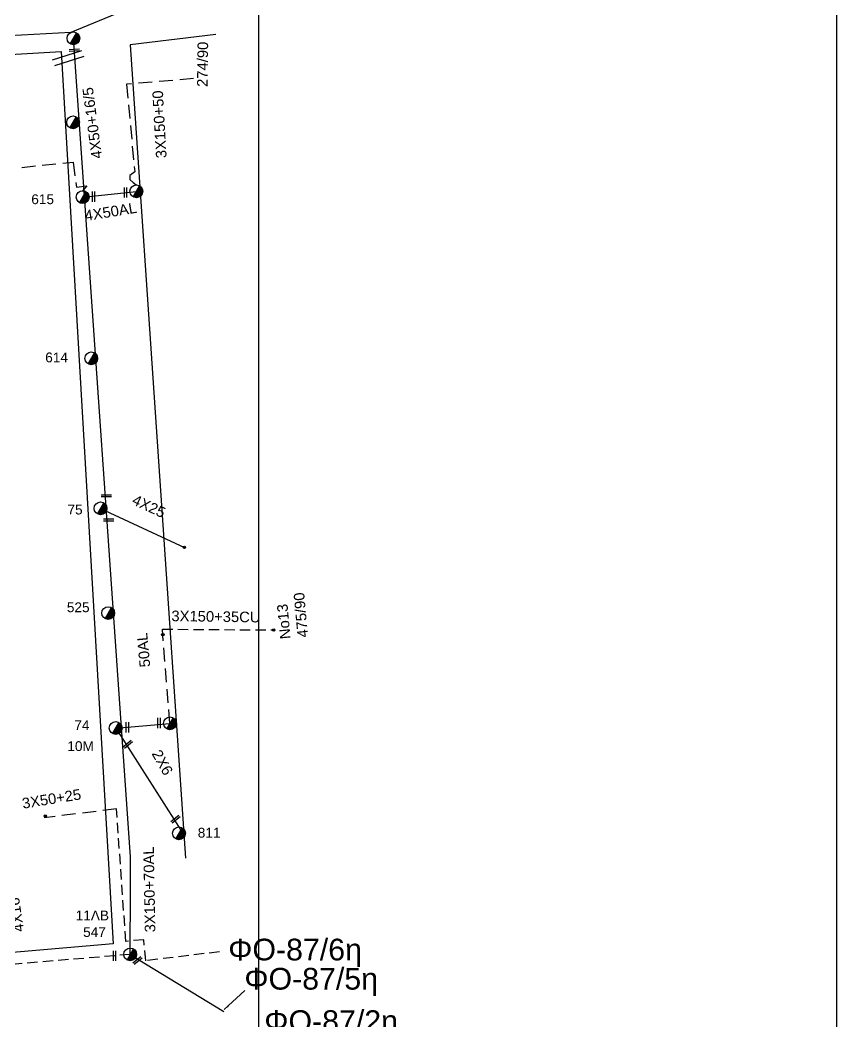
# Model space of a CAD drawing. Header units: millimetres. Extents: x 7453 to 9570, y 777 to 1872.
# Drawn here: x 9419.6 to 9570.2, y 1177.1 to 1361.7 of the extents above; entities that cross this region are included whole.
import ezdxf

# ---------------------------------------------------------------- set-up
doc = ezdxf.new("R2010")
doc.units = ezdxf.units.MM
doc.linetypes.add('DASHED', pattern=[19.05, 12.7, -6.35])
for name, color, linetype in [('Άγνωστα', 7, 'Continuous'), ('Γυμνά εναέρια ΧΤ (3Φ)   4x50AL', 7, 'Continuous'), ('Γυμνά εναέρια ΧΤ και ΦΟΠ (3Φ)   4x50+16AL', 7, 'Continuous'), ('Εναέρια παροχή ΧΤ 4x25', 7, 'SYN_LINE'), ('Επιγραφές - Σχήματα', 7, 'Continuous'), ('Καλώδια ΧΤ   2x6AL', 7, 'DASHED'), ('Καλώδια ΧΤ   3x150+50AL', 7, 'DASHED'), ('Καλώδια ΧΤ   3x150+50CU', 7, 'DASHED'), ('Καλώδια ΧΤ   3x150+70AL', 7, 'DASHED'), ('Μηχανική τομή', 7, 'Continuous'), ('Στύλος ΦΜ', 7, 'Continuous'), ('Στύλος ΦΜ @ 1', 7, 'Continuous'), ('Συνδέσεις', 7, 'Continuous'), ('Τομή', 7, 'Continuous'), ('Υπόβαθρο ΔΕΗ', 7, 'Continuous'), ('Υπόγεια καλώδια Παροχών ΧΤ   4x16AL', 7, 'DASHED')]:
    doc.layers.add(name, color=color, linetype=linetype)
doc.styles.get("Standard").update_dxf_attribs({"font": 'ARIAL.TTF'})
doc.linetypes.add('SYN_LINE', pattern='A,0.5,-0.0001,["/\\/\\/\\/",Standard,S=0.1,R=0,X=0,Y=-0.05],-0.25', length=0.7501)
doc.dimstyles.new('ISO-25', dxfattribs={"dimtxt": 2.5, "dimasz": 2.5, "dimexe": 1.25, "dimexo": 0.625, "dimtad": 1, "dimtxsty": 'Standard', "dimcen": 2.5, "dimadec": 0, "dimazin": 0, "dimtfac": 1, "dimtmove": 0, "dimatfit": 3, "dimfxl": 1, "dimarcsym": 0})

# ---------------------------------------------------------------- blocks, each defined once
blk = doc.blocks.new('ΥΠΑΡΧΩΝ ΤΣΙΜΕΝΤΕΝΙΟΣ ΣΤΥΛΟΣ')
at = {"layer": 'Στύλος ΦΜ'}
blk.add_hatch(color=7, dxfattribs=at).paths.add_polyline_path([(-1.29, -2.28, 0.574793), (2.62, 0, 0.268822), (1.3, 2.27)])
at = {"layer": 'Στύλος ΦΜ', "color": 7}
blk.add_line((-1.29, -2.28), (1.3, 2.27), dxfattribs=at)
blk.add_circle((0, 0), 2.62, dxfattribs=at)
at = {"layer": 'Στύλος ΦΜ', "flags": 4}
for tag, p in [('ΑΡΙΘΜΟΣ', (-4.68, 8.05)), ('ΤΥΠΟΣ', (-4.91, 3.03))]:
    blk.add_attdef(tag, p, '', height=4, dxfattribs=at)
blk = doc.blocks.new('ΤΟΜΗ')
at = {"layer": 'Τομή', "ltscale": 40}
for p, q in [((-5.68, 0), (5.68, 0)), ((5.68, -2.33), (-5.68, -2.33))]:
    blk.add_line(p, q, dxfattribs=at)
blk = doc.blocks.new('_ΣΥΝΔΕΣΗ')
at = {"layer": 'Συνδέσεις', "linetype": 'SYN_LINE', "ltscale": 40}
blk.add_hatch(color=256, dxfattribs=at).paths.add_polyline_path([(0.5, -0.01, 1), (-0.5, -0.01, 1)])
at = {"layer": 'Συνδέσεις'}
blk.add_circle((0, -0.01), 0.5, dxfattribs=at)
blk = doc.blocks.new('ΜΗΧΑΝΙΚΗ ΤΟΜΗ')
at = {"layer": 'Μηχανική τομή', "ltscale": 40}
for p, q in [((-1.89, 0.78), (1.89, 0.78)), ((1.89, 0), (-1.89, 0))]:
    blk.add_line(p, q, dxfattribs=at)

msp = doc.modelspace()

# ---------------------------------------------------------------- linework, layer by layer
at = {"layer": 'Άγνωστα', "color": 1, "linetype": 'DASHED', "ltscale": 0.2}
for points in [[(9419.92, 1334.52), (9429.43, 1335.49), (9430, 1330.84), (9431.92, 1331.14), (9431.13, 1330.21)], [(9447.25, 1232.07), (9445.85, 1249.42)], [(9437.4, 1216.33), (9424.08, 1214.69)]]:
    msp.add_lwpolyline(points, dxfattribs=at)
at = {"layer": 'Άγνωστα', "color": 1}
msp.add_lwpolyline([(9437.24, 1231.21), (9447.25, 1232.07)], dxfattribs=at)
at = {"layer": 'Άγνωστα', "color": 6, "ltscale": 40}
msp.add_lwpolyline([(9439.92, 1189.5), (9457.16, 1178.96)], dxfattribs=at)
at = {"layer": 'Γυμνά εναέρια ΧΤ (3Φ)   4x50AL', "color": 1, "ltscale": 0.2}
msp.add_line((9431.15, 1329.03), (9441.06, 1330.09), dxfattribs=at)
at = {"layer": 'Γυμνά εναέρια ΧΤ και ΦΟΠ (3Φ)   4x50+16AL', "color": 30, "ltscale": 20}
msp.add_lwpolyline([(9455.39, 1370.3), (9429, 1359.37), (9408.45, 1358.28), (9392.38, 1357.67), (9347.8, 1353.49)], dxfattribs=at)
at = {"layer": 'Γυμνά εναέρια ΧΤ και ΦΟΠ (3Φ)   4x50+16AL', "color": 1}
msp.add_lwpolyline([(9439.93, 1189.5), (9439.97, 1201.46), (9440, 1207.49), (9429.45, 1358.29)], dxfattribs=at)
at = {"layer": 'Εναέρια παροχή ΧΤ 4x25', "color": 1, "ltscale": 20}
msp.add_line((9434.45, 1271.69), (9449.91, 1264.5), dxfattribs=at)
at = {"layer": 'Επιγραφές - Σχήματα'}
msp.add_lwpolyline([(7491.72, 779.23), (9463.63, 779.23), (9463.63, 1862.62), (7491.72, 1862.62)], close=True, dxfattribs=at)
at = {"layer": 'Επιγραφές - Σχήματα', "ltscale": 10}
msp.add_lwpolyline([(9456.13, 779.23), (9570.21, 779.23), (9570.21, 1862.62), (9456.13, 1862.62)], dxfattribs=at)
at = {"layer": 'Καλώδια ΧΤ   2x6AL', "color": 1, "linetype": 'SYN_LINE', "ltscale": 20}
msp.add_lwpolyline([(9437.24, 1231.21), (9449.26, 1212.42)], dxfattribs=at)
at = {"layer": 'Καλώδια ΧΤ   3x150+50AL', "color": 1, "ltscale": 0.2}
msp.add_lwpolyline([(9451.57, 1350.87), (9439.25, 1349.82), (9440.75, 1333.67), (9439.84, 1333.02), (9439.84, 1332.3), (9440.49, 1331.71), (9441.02, 1331.27)], dxfattribs=at)
at = {"layer": 'Καλώδια ΧΤ   3x150+50CU', "color": 1, "ltscale": 0.15}
msp.add_lwpolyline([(9445.85, 1249.42), (9466.37, 1249.28)], dxfattribs=at)
at = {"layer": 'Καλώδια ΧΤ   3x150+70AL', "color": 1, "ltscale": 0.15}
msp.add_lwpolyline([(9456.37, 1189.99), (9442.8, 1188.34), (9442.42, 1192.22), (9439.11, 1191.9), (9437.4, 1216.33)], dxfattribs=at)
at = {"layer": 'Καλώδια ΧΤ   3x150+70AL', "color": 6, "ltscale": 0.15}
msp.add_lwpolyline([(9439.93, 1189.5), (9400.43, 1186.16), (9361.09, 1182.32), (9342.92, 1180.81)], dxfattribs=at)
at = {"layer": 'Υπόβαθρο ΔΕΗ'}
for points in [[(9455.71, 1359.01), (9439.94, 1357.1), (9450.1, 1207.25)], [(9359.4, 1351.85), (9427.2, 1355.84), (9436.75, 1191.48), (9371.93, 1185.85), (9359.4, 1351.85)]]:
    msp.add_lwpolyline(points, dxfattribs=at)

# ---------------------------------------------------------------- block references
at = {"layer": 'Μηχανική τομή'}
for p, xscale, yscale, zscale, rotation in [((9429.62, 1355.91), 0.4999999999997512, 0.4999999999997512, 0.4999999999997512, 2.825883997349041), ((9433.34, 1329.13), 0.4999999999996589, 0.4999999999996589, 0.4999999999996589, 90), ((9439.26, 1329.89), 0.4999999999996589, 0.4999999999996589, 0.4999999999996589, 90), ((9439.58, 1231.36), 0.4999999999995453, 0.4999999999995453, 0.4999999999995453, 90), ((9445.42, 1232.15), 0.4999999999995453, 0.4999999999995453, 0.4999999999995453, 90), ((9439.59, 1228.05), 0.4999999999996115, 0.4999999999996115, 0.4999999999996115, 39.15583305910667), ((9448.39, 1214.27), 0.4999999999997878, 0.4999999999997878, 0.4999999999997878, 39.1558330590902), ((9437.22, 1189.24), 0.4999999999997878, 0.4999999999997878, 0.4999999999997878, 90), ((9441.4, 1188.22), 0.4999999999997878, 0.4999999999997878, 0.4999999999997878, 39.1558330590902)]:
    msp.add_blockref('ΜΗΧΑΝΙΚΗ ΤΟΜΗ', p, dxfattribs=dict(at, xscale=xscale, yscale=yscale, zscale=zscale, rotation=rotation))
for p, xscale, yscale, zscale in [((9435.5, 1273.82), 0.4999999999996589, 0.4999999999996589, 0.4999999999996589), ((9435.95, 1269.35), 0.4999999999995453, 0.4999999999995453, 0.4999999999995453)]:
    msp.add_blockref('ΜΗΧΑΝΙΚΗ ΤΟΜΗ', p, dxfattribs=dict(at, xscale=xscale, yscale=yscale, zscale=zscale))
at = {"layer": 'Στύλος ΦΜ @ 1', "ltscale": 40, "xscale": 0.4499999999998181, "yscale": 0.4499999999998181, "zscale": 0.4499999999998181}
for p in [(9429.45, 1358.29), (9429.39, 1342.82), (9441.05, 1330.1), (9447.25, 1232.07)]:
    msp.add_blockref('ΥΠΑΡΧΩΝ ΤΣΙΜΕΝΤΕΝΙΟΣ ΣΤΥΛΟΣ', p, dxfattribs=at)
at = {"layer": 'Στύλος ΦΜ @ 1', "ltscale": 40}
ref = msp.add_blockref('ΥΠΑΡΧΩΝ ΤΣΙΜΕΝΤΕΝΙΟΣ ΣΤΥΛΟΣ', (9431.15, 1329.03), dxfattribs=dict(at, xscale=0.4499999999998181, yscale=0.4499999999998181, zscale=0.4499999999998181))
ref.add_attrib('ΑΡΙΘΜΟΣ', '615', (9421.68, 1327.74), dxfattribs={"layer": 'Στύλος ΦΜ', "height": 1.8, "flags": 4})
ref = msp.add_blockref('ΥΠΑΡΧΩΝ ΤΣΙΜΕΝΤΕΝΙΟΣ ΣΤΥΛΟΣ', (9432.74, 1299.32), dxfattribs=dict(at, xscale=0.4499999999998181, yscale=0.4499999999998181, zscale=0.4499999999998181))
ref.add_attrib('ΑΡΙΘΜΟΣ', '614', (9424.25, 1298.6), dxfattribs={"layer": 'Στύλος ΦΜ', "height": 1.8, "flags": 4})
ref = msp.add_blockref('ΥΠΑΡΧΩΝ ΤΣΙΜΕΝΤΕΝΙΟΣ ΣΤΥΛΟΣ', (9434.45, 1271.69), dxfattribs=dict(at, xscale=0.4499999999998181, yscale=0.4499999999998181, zscale=0.4499999999998181))
ref.add_attrib('ΑΡΙΘΜΟΣ', '75', (9428.35, 1270.56), dxfattribs={"layer": 'Στύλος ΦΜ', "height": 1.8, "flags": 4})
ref = msp.add_blockref('ΥΠΑΡΧΩΝ ΤΣΙΜΕΝΤΕΝΙΟΣ ΣΤΥΛΟΣ', (9435.86, 1252.39), dxfattribs=dict(at, xscale=0.4499999999998181, yscale=0.4499999999998181, zscale=0.4499999999998181))
ref.add_attrib('ΑΡΙΘΜΟΣ', '525', (9428.24, 1252.56), dxfattribs={"layer": 'Στύλος ΦΜ', "height": 1.8, "flags": 4})
ref = msp.add_blockref('ΥΠΑΡΧΩΝ ΤΣΙΜΕΝΤΕΝΙΟΣ ΣΤΥΛΟΣ', (9437.24, 1231.21), dxfattribs=dict(at, xscale=0.4499999999998181, yscale=0.4499999999998181, zscale=0.4499999999998181))
ref.add_attrib('ΤΥΠΟΣ', '10Μ', (9428.33, 1226.98), dxfattribs={"layer": 'Στύλος ΦΜ', "height": 1.8, "flags": 4})
ref.add_attrib('ΑΡΙΘΜΟΣ', '74', (9429.62, 1230.83), dxfattribs={"layer": 'Στύλος ΦΜ', "height": 1.8, "flags": 4})
ref = msp.add_blockref('ΥΠΑΡΧΩΝ ΤΣΙΜΕΝΤΕΝΙΟΣ ΣΤΥΛΟΣ', (9448.91, 1211.82), dxfattribs=dict(at, xscale=0.4499999999998181, yscale=0.4499999999998181, zscale=0.4499999999998181))
ref.add_attrib('ΑΡΙΘΜΟΣ', '811', (9452.37, 1211.03), dxfattribs={"layer": 'Στύλος ΦΜ', "height": 1.8, "flags": 4})
ref = msp.add_blockref('ΥΠΑΡΧΩΝ ΤΣΙΜΕΝΤΕΝΙΟΣ ΣΤΥΛΟΣ', (9439.92, 1189.5), dxfattribs=dict(at, xscale=0.4499999999998181, yscale=0.4499999999998181, zscale=0.4499999999998181))
ref.add_attrib('ΤΥΠΟΣ', '11ΛΒ', (9429.86, 1195.78), dxfattribs={"layer": 'Στύλος ΦΜ', "height": 1.8, "flags": 4})
ref.add_attrib('ΑΡΙΘΜΟΣ', '547', (9431.24, 1192.72), dxfattribs={"layer": 'Στύλος ΦΜ', "height": 1.8, "flags": 4})
at = {"layer": 'Συνδέσεις', "xscale": 0.4499999999998181, "yscale": 0.4499999999998181, "zscale": 0.4499999999998181}
for p in [(9449.91, 1264.5), (9445.93, 1248.44), (9466.37, 1249.28), (9424.26, 1214.99)]:
    msp.add_blockref('_ΣΥΝΔΕΣΗ', p, dxfattribs=at)
at = {"layer": 'Τομή', "xscale": 0.4999999999999459, "yscale": 0.4999999999999459, "zscale": 0.4999999999999459, "rotation": 17.73413747537847}
msp.add_blockref('ΤΟΜΗ', (9428.31, 1355.17), dxfattribs=at)

# ---------------------------------------------------------------- texts
at = {"layer": 'Άγνωστα', "char_height": 1.8, "width": 23.5192, "attachment_point": 1}
for s, insert, rotation in [('{\\H1.083x;3X150+35CU}', (9447.53, 1252.86), 359.1342), ('{\\H1.083x;50AL}', (9441.68, 1242.32), 95.2287), ('{\\H1.083x;3X50+25}', (9419.84, 1218.26), 9.2298)]:
    msp.add_mtext(s, dxfattribs=dict(at, insert=insert, rotation=rotation))
at = {"layer": 'Γυμνά εναέρια ΧΤ (3Φ)   4x50AL', "insert": (9431.38, 1326.54), "char_height": 1.8, "width": 23.5192, "attachment_point": 1, "rotation": 9.2298}
msp.add_mtext('{\\H1.083x;4X50AL}', dxfattribs=at)
at = {"layer": 'Γυμνά εναέρια ΧΤ και ΦΟΠ (3Φ)   4x50+16AL', "insert": (9432.82, 1335.98), "char_height": 1.8, "width": 23.5192, "attachment_point": 1, "rotation": 97.5104}
msp.add_mtext('{\\H1.083x;4X50+16/5}', dxfattribs=at)
at = {"layer": 'Εναέρια παροχή ΧΤ 4x25', "insert": (9440.91, 1274.32), "char_height": 1.8, "width": 23.5192, "attachment_point": 1, "rotation": 334.975}
msp.add_mtext('{\\H1.083x;4X25}', dxfattribs=at)
at = {"layer": 'Επιγραφές - Σχήματα', "char_height": 1.8, "width": 23.5192, "attachment_point": 1}
for s, insert, rotation in [('{\\H1.083x;274/90}', (9452.23, 1349.35), 89.2715), ('{\\H1.083x;No13\\P475/90}', (9467.55, 1247.5), 95.2287)]:
    msp.add_mtext(s, dxfattribs=dict(at, insert=insert, rotation=rotation))
at = {"layer": 'Επιγραφές - Σχήματα', "char_height": 4, "width": 36.4294, "attachment_point": 1}
for s, insert in [('ΦO-87/6η', (9457.99, 1192.4)), ('ΦO-87/5η', (9460.96, 1187.02)), ('ΦO-87/2η', (9464.64, 1179.21))]:
    msp.add_mtext(s, dxfattribs=dict(at, insert=insert))
at = {"layer": 'Καλώδια ΧΤ   2x6AL', "insert": (9445.52, 1227.46), "char_height": 1.8, "width": 23.5192, "attachment_point": 1, "rotation": 299.4437}
msp.add_mtext('{\\H1.083x;2X6}', dxfattribs=at)
at = {"layer": 'Καλώδια ΧΤ   3x150+50AL', "insert": (9444.69, 1336.15), "char_height": 1.8, "width": 23.5192, "attachment_point": 1, "rotation": 93.2405}
msp.add_mtext('{\\H1.083x;3X150+50}', dxfattribs=at)
at = {"layer": 'Καλώδια ΧΤ   3x150+70AL', "insert": (9442.61, 1193.55), "char_height": 1.8, "width": 23.5192, "attachment_point": 1, "rotation": 91.0395}
msp.add_mtext('{\\H1.083x;3X150+70AL }', dxfattribs=at)
at = {"layer": 'Υπόγεια καλώδια Παροχών ΧΤ   4x16AL', "insert": (9418.43, 1193.51), "char_height": 1.8, "width": 23.5192, "attachment_point": 1, "rotation": 98.5736}
msp.add_mtext('{\\H1.083x;4X16}', dxfattribs=at)

# ---------------------------------------------------------------- leaders
at = {"layer": 'Επιγραφές - Σχήματα', "ltscale": 40}
msp.add_leader([(9457.27, 1179.36), (9461.06, 1182.83)], dimstyle='ISO-25', override={"dimasz": 1, "dimtad": 0}, dxfattribs=at)

doc.saveas('drawing.dxf')
